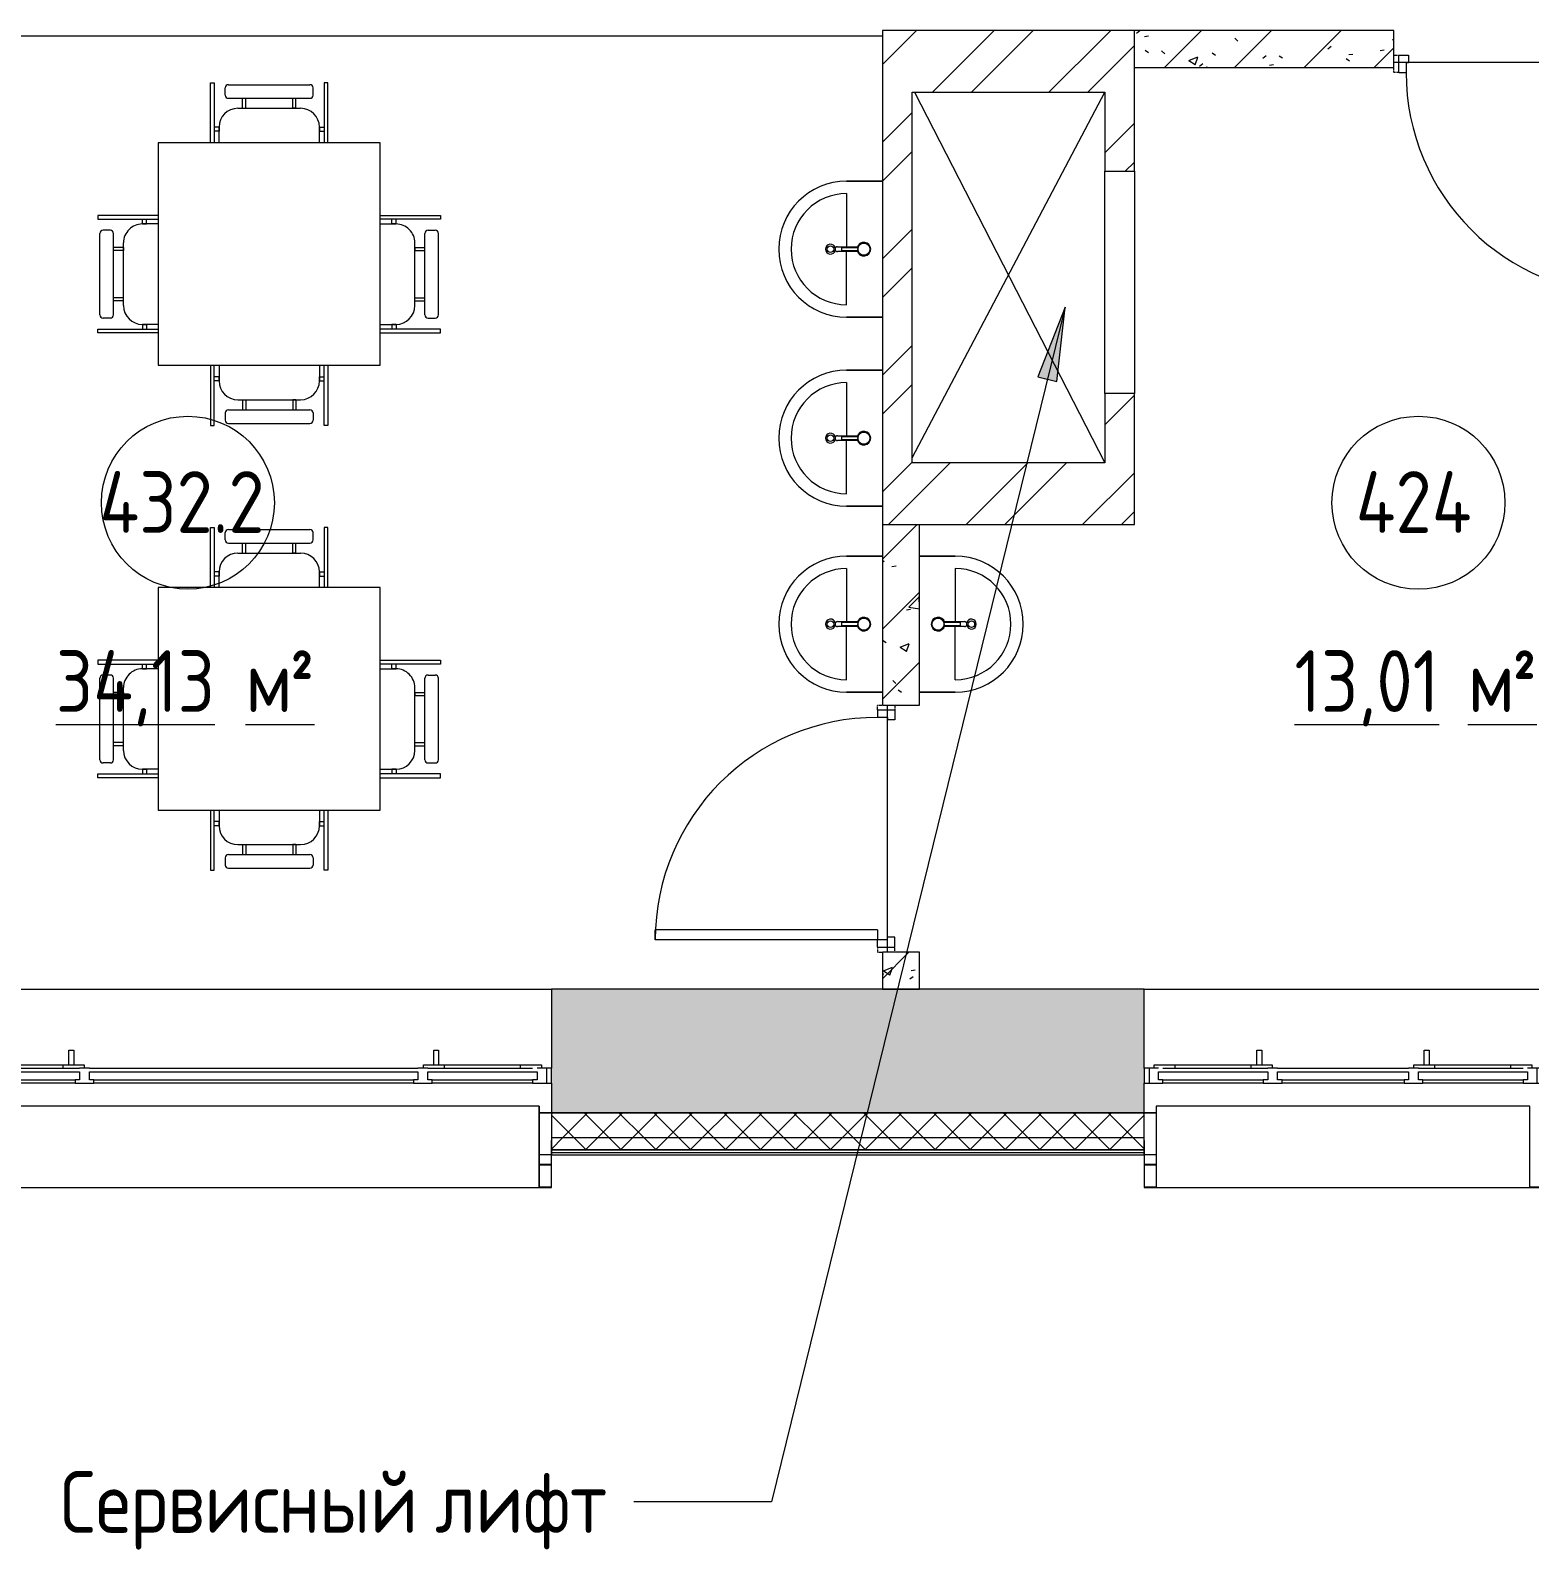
# Model space of a CAD drawing. Header units: millimetres. Extents: x -515342 to 330399, y -224905 to 507333.
# Drawn here: x -296547 to -290477, y 376542 to 382689 of the extents above; entities that cross this region are included whole.
import ezdxf

# ---------------------------------------------------------------- set-up
doc = ezdxf.new("R2010")
doc.units = ezdxf.units.MM
doc.linetypes.add('ASVP_Невидимые', pattern=[5, 3, -2])
doc.linetypes.add('ASVP_Штриховая_ш3 п1_5', pattern=[4.5, 3, -1.5])
doc.layers.get('0').update_dxf_attribs({"lineweight": 0})
for name, color, linetype, lineweight in [('_ Окна', 7, 'Continuous', 0), ('Аннотация', 7, 'Continuous', 0), ('Витраж', 7, 'Continuous', 0), ('Двери', 7, 'Continuous', 0), ('Линии', 7, 'Continuous', 0), ('Линии разделители', 7, 'ASVP_Штриховая_ш3 п1_5', 0), ('Марки помещений', 7, 'Continuous', 0), ('Мебель', 7, 'Continuous', 0), ('Окна', 7, 'Continuous', 0), ('Перекрытие', 7, 'Continuous', 0), ('Сантехника', 7, 'Continuous', 0), ('Стены внутренние', 7, 'Continuous', 0), ('Стены наружные', 7, 'Continuous', 0), ('Стены несущие', 7, 'Continuous', 0), ('Стены отделка', 7, 'Continuous', 0), ('Стены перегородки', 7, 'Continuous', 0), ('Стены штриховка', 7, 'Continuous', 0)]:
    doc.layers.add(name, color=color, linetype=linetype, lineweight=lineweight)
doc.styles.add('GOST Common_1', font='', dxfattribs={"width": 0.9, "height": 250})
doc.styles.add('GOST Common_2', font='', dxfattribs={"width": 0.9, "height": 250})
doc.styles.get('GOST Common_1').set_extended_font_data('GOST Common')
doc.styles.get('GOST Common_2').set_extended_font_data('GOST Common')
pattern_1 = [(45, (0, 0), (-70.71068, 70.71068), []), (135, (0, 0), (-70.71068, -70.71068), [])]
pattern_2 = [(45, (-374461.89, 375834.49), (-141.42136, 141.42136), [])]
pattern_3 = [(50, (-374461.9, 375834.5), (364.3679, -31.8783), [38.1, -419.1]), (355, (-374461.9, 375834.5), (-70.4859, 382.1133), [30.48, -335.28]), (100.451, (-374431.53, 375831.83), (293.885, 350.2334), [32.38, -356.18]), (46.184, (-374461.9, 375936.1), (542.1585, -84.0858), [57.15, -628.65]), (96.636, (-374416.7, 375929.1), (474.805, 494.8554), [48.57, -534.27]), (351.184, (-374461.9, 375936.1), (474.8102, 494.85), [45.72, -502.92]), (21, (-374411.1, 375910.7), (303.2285, -204.5305), [38.1, -419.1]), (326, (-374411.1, 375910.7), (123.6039, 368.376), [30.48, -335.28]), (71.451, (-374385.82, 375893.64), (426.8341, 163.8427), [32.38, -356.18]), (37.5, (-374461.89, 375834.49), (6.17665, 169.11015), [16.764, -314.452, 16.764, -323.596, -336.55]), (37.5, (-374461.89, 375834.49), (6.17665, 169.11015), [-671.576, 16.764, -319.786]), (7.5, (-374461.89, 375834.49), (133.63888, 200.3615), [16.764, -177.292, 16.764, -306.832, -128.27]), (7.5, (-374461.89, 375834.49), (133.63888, 200.3615), [-517.652, 16.764, -111.506]), (327.5, (-374575.17, 375834.49), (271.18182, -11.45836), [16.764, -110.236, 16.764, -379.476, -525.78]), (327.5, (-374575.17, 375834.49), (271.18182, -11.45836), [-523.24, 16.764, -509.016]), (317.5, (-374625.97, 375834.5), (296.2585, 50.85285), [16.764, -148.336, 16.764, -246.38, -373.38]), (317.5, (-374625.97, 375834.5), (296.2585, 50.85285), [-428.244, 16.764, -356.616])]
pattern_4 = [(45, (-374461.9, 375834.5), (-235.7317, 235.7317), []), (45, (-374304.74, 375834.5), (-235.7317, 235.7317), [])]

# ---------------------------------------------------------------- blocks, each defined once
blk = doc.blocks.new('Окно_ПВХ_3Створки_1Фрамуга-верх - АР_Окно_ОП_1820_h_х1570_3ст2фр-в-9695280-О_АР_П_4__10_050_План 4 этажа')
at = {"layer": '_ Окна'}
for p, q in [((-729, 130), (-805, 130)), ((-805, 130), (-805, 70)), ((-785, 70), (-785, 130)), ((-729, 116), (-729, 130)), ((-247, 130), (-323, 130)), ((-323, 130), (-323, 116)), ((-247, 116), (-247, 130)), ((323, 130), (247, 130)), ((247, 130), (247, 116)), ((323, 116), (323, 130)), ((729, 130), (729, 116)), ((805, 130), (729, 130)), ((785, 70), (785, 130)), ((805, 70), (805, 130)), ((-805, 70), (-747, 70)), ((-765, 56), (-765, 70)), ((-747, 84), (-747, 116)), ((-747, 116), (-729, 116)), ((-305, 84), (-747, 84)), ((-323, 116), (-729, 116)), ((-680, 70), (-680, 56)), ((-372, 70), (-372, 56)), ((-323, 116), (-305, 116)), ((-305, 116), (-305, 84)), ((-305, 70), (-265, 70)), ((-287, 70), (-287, 56)), ((-265, 84), (-265, 116)), ((-265, 116), (-247, 116)), ((265, 84), (-265, 84)), ((247, 116), (-247, 116)), ((247, 116), (265, 116)), ((265, 116), (265, 84)), ((265, 70), (305, 70)), ((287, 56), (287, 70)), ((305, 84), (305, 116)), ((305, 116), (323, 116)), ((747, 84), (305, 84)), ((729, 116), (323, 116)), ((372, 70), (372, 56)), ((680, 70), (680, 56)), ((729, 116), (747, 116)), ((747, 116), (747, 84)), ((747, 70), (805, 70)), ((765, 70), (765, 56)), ((-680, 56), (-765, 56)), ((-287, 56), (-372, 56)), ((372, 56), (287, 56)), ((765, 56), (680, 56))]:
    blk.add_line(p, q, dxfattribs=at)
at = {"layer": 'Окна'}
for p, q in [((-729, 130), (-323, 130)), ((-247, 130), (247, 130)), ((323, 130), (729, 130)), ((-305, 70), (-729, 70)), ((265, 70), (-265, 70)), ((729, 70), (305, 70)), ((-372, 56), (-680, 56)), ((-348.5, -4), (-348.5, 56)), ((-328.5, 56), (-328.5, -4)), ((328.5, -4), (328.5, 56)), ((348.5, 56), (348.5, -4)), ((680, 56), (372, 56)), ((-328.5, -4), (-348.5, -4)), ((348.5, -4), (328.5, -4))]:
    blk.add_line(p, q, dxfattribs=at)
blk = doc.blocks.new('Окно_ПВХ_3Створки_1Фрамуга-верх - АР_Окно_ОП_1820_h_х2370_3ст2фр-в-9801112-О_АР_П_4__10_050_План 4 этажа')
at = {"layer": '_ Окна'}
for p, q in [((-1129, 130), (-1205, 130)), ((-1205, 130), (-1205, 70)), ((-1185, 70), (-1185, 130)), ((-1129, 116), (-1129, 130)), ((-647, 130), (-723, 130)), ((-723, 130), (-723, 116)), ((-647, 116), (-647, 130)), ((723, 130), (647, 130)), ((647, 130), (647, 116)), ((723, 116), (723, 130)), ((1129, 130), (1129, 116)), ((1205, 130), (1129, 130)), ((1185, 70), (1185, 130)), ((1205, 70), (1205, 130)), ((-1205, 70), (-1147, 70)), ((-1165, 56), (-1165, 70)), ((-1147, 84), (-1147, 116)), ((-1147, 116), (-1129, 116)), ((-705, 84), (-1147, 84)), ((-723, 116), (-1129, 116)), ((-1080, 70), (-1080, 56)), ((-772, 70), (-772, 56)), ((-723, 116), (-705, 116)), ((-705, 116), (-705, 84)), ((-705, 70), (-665, 70)), ((-687, 70), (-687, 56)), ((-665, 84), (-665, 116)), ((-665, 116), (-647, 116)), ((665, 84), (-665, 84)), ((647, 116), (-647, 116)), ((647, 116), (665, 116)), ((665, 116), (665, 84)), ((665, 70), (705, 70)), ((687, 56), (687, 70)), ((705, 84), (705, 116)), ((705, 116), (723, 116)), ((1147, 84), (705, 84)), ((1129, 116), (723, 116)), ((772, 70), (772, 56)), ((1080, 70), (1080, 56)), ((1129, 116), (1147, 116)), ((1147, 116), (1147, 84)), ((1147, 70), (1205, 70)), ((1165, 70), (1165, 56)), ((-1080, 56), (-1165, 56)), ((-687, 56), (-772, 56)), ((772, 56), (687, 56)), ((1165, 56), (1080, 56))]:
    blk.add_line(p, q, dxfattribs=at)
at = {"layer": 'Окна'}
for p, q in [((-1129, 130), (-723, 130)), ((-647, 130), (647, 130)), ((723, 130), (1129, 130)), ((-705, 70), (-1129, 70)), ((665, 70), (-665, 70)), ((1129, 70), (705, 70)), ((-772, 56), (-1080, 56)), ((-748.5, -4), (-748.5, 56)), ((-728.5, 56), (-728.5, -4)), ((728.5, -4), (728.5, 56)), ((748.5, 56), (748.5, -4)), ((1080, 56), (772, 56)), ((-728.5, -4), (-748.5, -4)), ((748.5, -4), (728.5, -4))]:
    blk.add_line(p, q, dxfattribs=at)
blk = doc.blocks.new('Прямоугольный импост - АР_Откос_Металлический_50х330 Белый Правый-9899489-О_АР_П_4__10_050_План 4 этажа')
at = {"layer": 'Витраж'}
for p, q in [((-49, -39), (-1, -39)), ((-1, -40), (-49, -40))]:
    blk.add_line(p, q, dxfattribs=at)
blk = doc.blocks.new('Прямоугольный импост - АР_Откос_Металлический_50х330 Белый Левый-9898757-О_АР_П_4__10_050_План 4 этажа')
at = {"layer": 'Витраж'}
for p, q in [((-1, -39), (-49, -39)), ((-49, -40), (-1, -40))]:
    blk.add_line(p, q, dxfattribs=at)
blk = doc.blocks.new('Прямоугольный импост - АР_Откос_Металлический_50х330 Белый Левый-9898756-О_АР_П_4__10_050_План 4 этажа')
at = {"layer": 'Витраж'}
for p, q in [((34436.9, 2502.5), (32926.9, 2502.5)), ((32926.9, 2172.5), (34436.9, 2172.5))]:
    blk.add_line(p, q, dxfattribs=at)
blk = doc.blocks.new('Прямоугольный импост - АР_Откос_Металлический_50х330 Белый Правый-V9-О_АР_П_4__10_050_План 4 этажа')
at = {"layer": 'Витраж', "lineweight": 18}
for p, q in [((-50, -40), (-50, 290)), ((-50, 290), (-49, 290)), ((-49, 290), (-49, -39)), ((-1, -39), (-1, 150)), ((-1, 150), (0, 150)), ((0, 150), (0, -40)), ((0, -40), (-50, -40)), ((-49, -39), (-1, -39))]:
    blk.add_line(p, q, dxfattribs=at)
blk = doc.blocks.new('Прямоугольный импост - АР_Откос_Металлический_50х330 Белый Левый-V10-О_АР_П_4__10_050_План 4 этажа')
at = {"layer": 'Витраж', "lineweight": 18}
for p, q in [((-50, 290), (-50, -40)), ((-49, 290), (-50, 290)), ((-49, -39), (-49, 290)), ((0, 150), (-1, 150)), ((-1, 150), (-1, -39)), ((0, -40), (0, 150)), ((-50, -40), (0, -40)), ((-1, -39), (-49, -39))]:
    blk.add_line(p, q, dxfattribs=at)
blk = doc.blocks.new('Прямоугольный импост - АР_Откос_Металлический_50х330 Коричневый Левый-9899771-О_АР_П_4__10_050_План 4 этажа')
at = {"layer": 'Витраж'}
for p, q in [((79974.6, 2502.4), (77664.6, 2502.4)), ((77664.6, 2172.4), (79974.6, 2172.4))]:
    blk.add_line(p, q, dxfattribs=at)
blk = doc.blocks.new('Прямоугольный импост - АР_Откос_Металлический_50х330 Коричневый Левый-V8-О_АР_П_4__10_050_План 4 этажа')
at = {"layer": 'Витраж', "lineweight": 18}
for p, q in [((-50, 290), (-50, -40)), ((-49, 290), (-50, 290)), ((-49, -39), (-49, 290)), ((0, 150), (-1, 150)), ((-1, 150), (-1, -39)), ((0, -40), (0, 150)), ((-50, -40), (0, -40)), ((-1, -39), (-49, -39))]:
    blk.add_line(p, q, dxfattribs=at)
blk = doc.blocks.new('СД_Люблино_Фасады_rvt-1-О_АР_П_4__10_050_План 4 этажа')
at = {"layer": 'Стены внутренние'}
h = blk.add_hatch(dxfattribs=at)
h.set_pattern_fill('FP_1', color=256, style=0, pattern_type=2)
h.set_pattern_definition([(45, (0, 0), (-224.5064, 224.5064), []), (45, (224.5, 0), (-224.5064, 224.5064), [396.875, -79.375, 3.353, -76.022])])
h.paths.add_polyline_path([(85325, 2475), (85325, 2975), (84034.6, 2975), (84034.6, 2475), (84733.5, 2475)])
h.paths.add_polyline_path([(82424.6, 2475), (82424.6, 2975), (80024.6, 2975), (80024.6, 2475), (82179, 2475)])
h.paths.add_polyline_path([(77581, 2475), (77614.6, 2475), (77614.6, 2975), (76428.8, 2975), (76428.8, 2475), (76559.2, 2475)])
h.paths.add_polyline_path([(74004.7, 2475), (74018.8, 2475), (74018.8, 2975), (71654.3, 2975), (71654.3, 2475), (73493.8, 2475)])
h.paths.add_polyline_path([(69917.5, 2475), (70044.3, 2475), (70044.3, 2975), (68833.2, 2975), (68833.2, 2475), (69406.6, 2475)])
h.paths.add_polyline_path([(67223.2, 2475), (67223.2, 2975), (66055, 2975), (66055, 2475), (66852.1, 2475)])
h.paths.add_polyline_path([(64445, 2475), (64445, 2975), (63279.5, 2975), (63279.5, 2475), (64297.6, 2475)])
h.paths.add_polyline_path([(61669.5, 2475), (61669.5, 2975), (59270, 2975), (59270, 2475), (61232.2, 2475)])
h.paths.add_polyline_path([(56860, 2475), (56860, 2975), (55705, 2975), (55705, 2475), (56634.1, 2475)])
h.paths.add_polyline_path([(53295, 2475), (53295, 2975), (52107.5, 2975), (52107.5, 2475), (53057.8, 2475)])
h.paths.add_polyline_path([(49481.5, 2475), (49697.5, 2475), (49697.5, 2975), (48505, 2975), (48505, 2475), (48970.6, 2475)])
h.paths.add_polyline_path([(46095, 2475), (46095, 2975), (44880, 2975), (44880, 2475), (45905.2, 2475)])
h.paths.add_polyline_path([(42329, 2475), (42470, 2475), (42470, 2975), (40100.1, 2975), (40100.1, 2475), (41818.1, 2475)])
h.paths.add_polyline_path([(38241.8, 2475), (38490.1, 2475), (38490.1, 2975), (37284.2, 2975), (37284.2, 2475), (37730.9, 2475)])
h.paths.add_polyline_path([(35674.2, 2475), (35674.2, 2975), (34486.9, 2975), (34486.9, 2475), (35177, 2475)])
h.paths.add_polyline_path([(32876.9, 2475), (32876.9, 2975), (31722.6, 2975), (31722.6, 2475), (32621.9, 2475)])
h.paths.add_polyline_path([(30067.4, 2475), (30112.6, 2475), (30112.6, 2975), (27685.9, 2975), (27685.9, 2475), (29556.5, 2475)])
h.paths.add_polyline_path([(25275.9, 2475), (25275.9, 2975), (24073.4, 2975), (24073.4, 2475), (24958.4, 2475)])
h.paths.add_polyline_path([(21382.1, 2475), (21663.4, 2475), (21663.4, 2975), (19290.9, 2975), (19290.9, 2475), (19338.5, 2475)])
h.paths.add_polyline_path([(17680.9, 2475), (17680.9, 2975), (16335, 2975), (16335, 2475), (17294.9, 2475)])
at = {"layer": 'Стены наружные'}
h = blk.add_hatch(dxfattribs=at)
h.set_pattern_fill('FP_2', color=256, style=0, pattern_type=2)
h.set_pattern_definition(pattern_1)
h.paths.add_polyline_path([(85225, 2374.9), (85225, 2474.9), (84034.6, 2474.9), (84034.6, 2374.9), (85175, 2374.9)])
h.paths.add_polyline_path([(82179, 2374.9), (82424.6, 2374.9), (82424.6, 2474.9), (80024.6, 2474.9), (80024.6, 2374.9), (81668.1, 2374.9)])
h = blk.add_hatch(dxfattribs=at)
h.set_pattern_fill('FP_2', color=256, style=0, pattern_type=2)
h.set_pattern_definition(pattern_1)
h.paths.add_polyline_path([(85165, 2324.9), (85175, 2324.9), (85175, 2374.9), (84034.6, 2374.9), (84034.6, 2324.9), (85155, 2324.9)])
h.paths.add_polyline_path([(81668.1, 2324.9), (82424.6, 2324.9), (82424.6, 2374.9), (80024.6, 2374.9), (80024.6, 2324.9), (80646.3, 2324.9)])
at = {"layer": 'Стены внутренние'}
for p, q in [((77614.6, 2975), (80024.6, 2975)), ((82424.6, 2975), (84034.6, 2975)), ((80024.6, 2475), (79975.6, 2475)), ((82473.6, 2475), (82424.6, 2475)), ((80023.6, 2304.9), (79975.6, 2304.9)), ((82473.6, 2304.9), (82425.6, 2304.9))]:
    blk.add_line(p, q, dxfattribs=at)
at = {"layer": 'Стены наружные'}
for p, q in [((79975.6, 2474.9), (80024.6, 2474.9)), ((82424.6, 2474.9), (82473.6, 2474.9))]:
    blk.add_line(p, q, dxfattribs=at)
at = {"layer": 'Стены несущие'}
for p, q in [((82424.6, 2975), (80024.6, 2975)), ((80024.6, 2975), (80024.6, 2655)), ((82424.6, 2655), (82424.6, 2975)), ((80024.6, 2595), (80024.6, 2475)), ((82424.6, 2475), (82424.6, 2595)), ((80024.6, 2475), (82424.6, 2475))]:
    blk.add_line(p, q, dxfattribs=at)
at = {"layer": 'Стены отделка', "lineweight": 9}
for p, q in [((82424.6, 2474.9), (80024.6, 2474.9)), ((80024.6, 2474.9), (80024.6, 2374.9)), ((82424.6, 2374.9), (82424.6, 2474.9)), ((80024.6, 2374.9), (80024.6, 2324.9)), ((82424.6, 2324.9), (82424.6, 2374.9)), ((80024.6, 2324.9), (80024.6, 2314.9)), ((80024.6, 2314.9), (80024.6, 2304.9)), ((80024.6, 2304.9), (82424.6, 2304.9)), ((82424.6, 2314.9), (82424.6, 2324.9)), ((82424.6, 2304.9), (82424.6, 2314.9))]:
    blk.add_line(p, q, dxfattribs=at)
at = {"layer": 'Стены штриховка'}
for p, q in [((80024.6, 2374.9), (82424.6, 2374.9)), ((80024.6, 2324.9), (82424.6, 2324.9)), ((82424.6, 2324.9), (80024.6, 2324.9)), ((80024.6, 2314.9), (82424.6, 2314.9))]:
    blk.add_line(p, q, dxfattribs=at)
at = {"layer": 'Витраж', "lineweight": 9}
for name, p in [('Прямоугольный импост - АР_Откос_Металлический_50х330 Коричневый Левый-9899771-О_АР_П_4__10_050_План 4 этажа', (0, 0)), ('Прямоугольный импост - АР_Откос_Металлический_50х330 Коричневый Левый-V8-О_АР_П_4__10_050_План 4 этажа', (80024.6, 2212.4)), ('Прямоугольный импост - АР_Откос_Металлический_50х330 Белый Левый-9898756-О_АР_П_4__10_050_План 4 этажа', (49547.7, -0.1)), ('Прямоугольный импост - АР_Откос_Металлический_50х330 Белый Левый-V10-О_АР_П_4__10_050_План 4 этажа', (84034.6, 2212.4)), ('Прямоугольный импост - АР_Откос_Металлический_50х330 Белый Левый-9898757-О_АР_П_4__10_050_План 4 этажа', (80024.6, 2304.9))]:
    blk.add_blockref(name, p, dxfattribs=at)
at = {"layer": 'Витраж', "lineweight": 9, "extrusion": (0, 0, -1)}
for name, p in [('Прямоугольный импост - АР_Откос_Металлический_50х330 Белый Правый-V9-О_АР_П_4__10_050_План 4 этажа', (-82424.6, 2212.4)), ('Прямоугольный импост - АР_Откос_Металлический_50х330 Белый Правый-9899489-О_АР_П_4__10_050_План 4 этажа', (-82424.6, 2304.9))]:
    blk.add_blockref(name, p, dxfattribs=at)
at = {"layer": 'Окна', "lineweight": 9, "rotation": 180}
for name, p in [('Окно_ПВХ_3Створки_1Фрамуга-верх - АР_Окно_ОП_1820_h_х2370_3ст2фр-в-9801112-О_АР_П_4__10_050_План 4 этажа', (78819.6, 2725)), ('Окно_ПВХ_3Створки_1Фрамуга-верх - АР_Окно_ОП_1820_h_х1570_3ст2фр-в-9695280-О_АР_П_4__10_050_План 4 этажа', (83229.6, 2725))]:
    blk.add_blockref(name, p, dxfattribs=at)
blk = doc.blocks.new('Дверь_Деревянная_1 полотно - АР_Дверь_Межкомнатная_900х2000h_полотно__Г_Пр-9141869-О_АР_П_4__10_050_План 4 этажа')
at = {"layer": 'Двери', "lineweight": 18}
for p, q in [((-450, 95), (-450, 995)), ((-450, 995), (-410, 995)), ((-410, 95), (-410, 995)), ((-480, 95), (-450, 95)), ((-480, 95), (-480, 25)), ((-450, 55), (-450, 95)), ((-410, 95), (-450, 95)), ((480, 95), (450, 95)), ((450, 55), (450, 95)), ((480, 95), (480, 25)), ((-480, 25), (-440, 25)), ((-450, 55), (-440, 55)), ((-440, 25), (-440, 55)), ((450, 55), (440, 55)), ((440, 25), (440, 55)), ((480, 25), (440, 25))]:
    blk.add_line(p, q, dxfattribs=at)
at = {"layer": 'Двери', "linetype": 'ASVP_Невидимые', "lineweight": 18}
for p, q in [((-500, 95), (-500, 75)), ((-480, 95), (-500, 95)), ((480, 95), (500, 95)), ((500, 95), (500, 75)), ((-500, 25), (-480, 25)), ((500, 25), (480, 25))]:
    blk.add_line(p, q, dxfattribs=at)
at = {"layer": 'Двери', "lineweight": 18}
blk.add_arc((-450, 95), 900, 0, 90, dxfattribs=at)
blk = doc.blocks.new('Стол-Прямоугольный - 900х900 мм-8748101-О_АР_П_4__10_050_План 4 этажа')
at = {"layer": 'Мебель'}
for p, q in [((450, 450), (-450, 450)), ((-450, 450), (-450, -450)), ((450, -450), (450, 450)), ((-450, -450), (450, -450))]:
    blk.add_line(p, q, dxfattribs=at)
blk = doc.blocks.new('Стул-Штабель - Стул-Штабель-8766705-О_АР_П_4__10_050_План 4 этажа')
at = {"layer": 'Мебель'}
for p, q in [((-416.6, 108.9), (-416.6, -134.5)), ((-401.3, -134.5), (-401.3, 108.9)), ((-401.3, 45.4), (-401.3, 62.4)), ((-382.2, 62.4), (-401.3, 62.4)), ((-382.2, 108.9), (-382.2, 45.4)), ((-382.2, 45.4), (-382.2, 62.4)), ((24.2, 108.9), (24.2, 45.4)), ((24.2, 62.4), (43.2, 62.4)), ((24.2, 45.4), (24.2, 62.4)), ((43.2, -134.5), (43.2, 108.9)), ((43.2, 45.4), (43.2, 62.4)), ((58.6, 108.9), (58.6, -134.5)), ((-382.2, 45.4), (-401.3, 45.4)), ((24.2, 45.4), (43.2, 45.4)), ((-306, -30.8), (-52, -30.8)), ((-286.9, -30.8), (-286.9, -71.4)), ((-286.9, -30.8), (-274.2, -30.8)), ((-274.2, -30.8), (-274.2, -71.4)), ((-83.8, -30.8), (-83.8, -71.4)), ((-71.1, -30.8), (-83.8, -30.8)), ((-71.1, -30.8), (-71.1, -71.4)), ((-356.8, -84.1), (-356.8, -113.6)), ((-344.1, -71.4), (-13.9, -71.4)), ((-1.2, -84.1), (-1.2, -113.6)), ((-416.6, -134.5), (-401.3, -134.5)), ((-344.1, -126.3), (-13.9, -126.3)), ((58.6, -134.5), (43.2, -134.5))]:
    blk.add_line(p, q, dxfattribs=at)
for centre, radius, start, end in [((-306, 45.4), 76.2, 180, 270), ((-52, 45.4), 76.2, 270, 0), ((-344.1, -84.1), 12.7, 90, 180), ((-344.1, -113.6), 12.7, 180, 270), ((-13.9, -84.1), 12.7, 360, 90), ((-13.9, -113.6), 12.7, 270, 0)]:
    blk.add_arc(centre, radius, start, end, dxfattribs=at)
blk = doc.blocks.new('Стул-Штабель - Стул-Штабель-8767036-О_АР_П_4__10_050_План 4 этажа')
at = {"layer": 'Мебель'}
for p, q in [((-416.6, -108.9), (-416.6, 134.5)), ((-416.6, 134.5), (-401.3, 134.5)), ((-401.3, 134.5), (-401.3, -108.9)), ((-344.1, 126.3), (-13.9, 126.3)), ((43.2, 134.5), (43.2, -108.9)), ((58.6, 134.5), (43.2, 134.5)), ((58.6, -108.9), (58.6, 134.5)), ((-356.8, 84.1), (-356.8, 113.6)), ((-344.1, 71.4), (-13.9, 71.4)), ((-286.9, 30.8), (-286.9, 71.4)), ((-274.2, 30.8), (-274.2, 71.4)), ((-83.8, 30.8), (-83.8, 71.4)), ((-71.1, 30.8), (-71.1, 71.4)), ((-1.2, 84.1), (-1.2, 113.6)), ((-306, 30.8), (-52, 30.8)), ((-286.9, 30.8), (-274.2, 30.8)), ((-71.1, 30.8), (-83.8, 30.8)), ((-401.3, -45.4), (-401.3, -62.4)), ((-382.2, -45.4), (-401.3, -45.4)), ((-382.2, -45.4), (-382.2, -62.4)), ((-382.2, -108.9), (-382.2, -45.4)), ((24.2, -45.4), (24.2, -62.4)), ((24.2, -45.4), (43.2, -45.4)), ((24.2, -108.9), (24.2, -45.4)), ((43.2, -45.4), (43.2, -62.4)), ((-382.2, -62.4), (-401.3, -62.4)), ((24.2, -62.4), (43.2, -62.4))]:
    blk.add_line(p, q, dxfattribs=at)
for centre, radius, start, end in [((-344.1, 113.6), 12.7, 90, 180), ((-13.9, 113.6), 12.7, 360, 90), ((-344.1, 84.1), 12.7, 180, 270), ((-13.9, 84.1), 12.7, 270, 0), ((-306, -45.4), 76.2, 90, 180), ((-52, -45.4), 76.2, 360, 90)]:
    blk.add_arc(centre, radius, start, end, dxfattribs=at)
blk = doc.blocks.new('Стул-Штабель - Стул-Штабель-V26-О_АР_П_4__10_050_План 4 этажа')
at = {"layer": 'Мебель'}
for p, q in [((-416.6, 108.9), (-416.6, -134.5)), ((-401.3, -134.5), (-401.3, 108.9)), ((-401.3, 45.4), (-401.3, 62.4)), ((-382.2, 62.4), (-401.3, 62.4)), ((-382.2, 108.9), (-382.2, 45.4)), ((-382.2, 45.4), (-382.2, 62.4)), ((24.2, 108.9), (24.2, 45.4)), ((24.2, 62.4), (43.2, 62.4)), ((24.2, 45.4), (24.2, 62.4)), ((43.2, -134.5), (43.2, 108.9)), ((43.2, 45.4), (43.2, 62.4)), ((58.6, 108.9), (58.6, -134.5)), ((-382.2, 45.4), (-401.3, 45.4)), ((24.2, 45.4), (43.2, 45.4)), ((-306, -30.8), (-52, -30.8)), ((-286.9, -30.8), (-286.9, -71.4)), ((-286.9, -30.8), (-274.2, -30.8)), ((-274.2, -30.8), (-274.2, -71.4)), ((-83.8, -30.8), (-83.8, -71.4)), ((-71.1, -30.8), (-83.8, -30.8)), ((-71.1, -30.8), (-71.1, -71.4)), ((-356.8, -84.1), (-356.8, -113.6)), ((-344.1, -71.4), (-13.9, -71.4)), ((-1.2, -84.1), (-1.2, -113.6)), ((-416.6, -134.5), (-401.3, -134.5)), ((-344.1, -126.3), (-13.9, -126.3)), ((58.6, -134.5), (43.2, -134.5))]:
    blk.add_line(p, q, dxfattribs=at)
for centre, radius, start, end in [((-306, 45.4), 76.2, 180, 270), ((-52, 45.4), 76.2, 270, 0), ((-344.1, -84.1), 12.7, 90, 180), ((-344.1, -113.6), 12.7, 180, 270), ((-13.9, -84.1), 12.7, 360, 90), ((-13.9, -113.6), 12.7, 270, 0)]:
    blk.add_arc(centre, radius, start, end, dxfattribs=at)
blk = doc.blocks.new('Стул-Штабель - Стул-Штабель-V27-О_АР_П_4__10_050_План 4 этажа')
at = {"layer": 'Мебель'}
for p, q in [((-416.6, -108.9), (-416.6, 134.5)), ((-416.6, 134.5), (-401.3, 134.5)), ((-401.3, 134.5), (-401.3, -108.9)), ((-344.1, 126.3), (-13.9, 126.3)), ((43.2, 134.5), (43.2, -108.9)), ((58.6, 134.5), (43.2, 134.5)), ((58.6, -108.9), (58.6, 134.5)), ((-356.8, 84.1), (-356.8, 113.6)), ((-344.1, 71.4), (-13.9, 71.4)), ((-286.9, 30.8), (-286.9, 71.4)), ((-274.2, 30.8), (-274.2, 71.4)), ((-83.8, 30.8), (-83.8, 71.4)), ((-71.1, 30.8), (-71.1, 71.4)), ((-1.2, 84.1), (-1.2, 113.6)), ((-306, 30.8), (-52, 30.8)), ((-286.9, 30.8), (-274.2, 30.8)), ((-71.1, 30.8), (-83.8, 30.8)), ((-401.3, -45.4), (-401.3, -62.4)), ((-382.2, -45.4), (-401.3, -45.4)), ((-382.2, -45.4), (-382.2, -62.4)), ((-382.2, -108.9), (-382.2, -45.4)), ((24.2, -45.4), (24.2, -62.4)), ((24.2, -45.4), (43.2, -45.4)), ((24.2, -108.9), (24.2, -45.4)), ((43.2, -45.4), (43.2, -62.4)), ((-382.2, -62.4), (-401.3, -62.4)), ((24.2, -62.4), (43.2, -62.4))]:
    blk.add_line(p, q, dxfattribs=at)
for centre, radius, start, end in [((-344.1, 113.6), 12.7, 90, 180), ((-13.9, 113.6), 12.7, 360, 90), ((-344.1, 84.1), 12.7, 180, 270), ((-13.9, 84.1), 12.7, 270, 0), ((-306, -45.4), 76.2, 90, 180), ((-52, -45.4), 76.2, 360, 90)]:
    blk.add_arc(centre, radius, start, end, dxfattribs=at)
blk = doc.blocks.new('2D_Раковина - АР_Сантехнические приборы_Раковина 550х420-8920611-О_АР_П_4__10_050_План 4 этажа')
at = {"layer": 'Сантехника'}
for p, q in [((-119.1, 175.6), (-119.1, 256.9)), ((-99.1, 256.9), (-99.1, 175.6)), ((-384.1, 220), (-384.1, 75)), ((-384.1, 75), (-384.1, 220)), ((-334.1, 220), (-119.1, 220)), ((-115.1, 241), (-115.1, 174.6)), ((-103.1, 241), (-115.1, 241)), ((-103.1, 174.6), (-103.1, 241)), ((115.9, 220), (-99.1, 220)), ((165.9, 75), (165.9, 220)), ((165.9, 220), (165.9, 75))]:
    blk.add_line(p, q, dxfattribs=at)
for centre, radius in [((-109.1, 285), 13.3), ((-109.1, 150), 24.5)]:
    blk.add_circle(centre, radius, dxfattribs=at)
for centre, radius, start, end in [((-109.1, 220), 275, 360, 180), ((-109.1, 220), 275, 360, 180), ((-109.1, 220), 225, 0, 180), ((-109.1, 285), 20, 284.14377, 255.85623), ((-109.1, 256.9), 10, 0, 180), ((-109.1, 150), 27.5, 102.60426, 77.39774), ((-109.1, 150), 25.3, 76.29328, 103.7089)]:
    blk.add_arc(centre, radius, start, end, dxfattribs=at)
blk = doc.blocks.new('2D_Раковина - АР_Сантехнические приборы_Раковина 550х420-9098613-О_АР_П_4__10_050_План 4 этажа')
at = {"layer": 'Сантехника'}
for p, q in [((-384.1, 205), (-384.1, 60)), ((-384.1, 60), (-384.1, 205)), ((-334.1, 205), (-119.1, 205)), ((-119.1, 160.6), (-119.1, 241.9)), ((-115.1, 226), (-115.1, 159.6)), ((-103.1, 226), (-115.1, 226)), ((-103.1, 159.6), (-103.1, 226)), ((-99.1, 241.9), (-99.1, 160.6)), ((115.9, 205), (-99.1, 205)), ((165.9, 60), (165.9, 205)), ((165.9, 205), (165.9, 60))]:
    blk.add_line(p, q, dxfattribs=at)
for centre, radius in [((-109.1, 270), 13.3), ((-109.1, 135), 24.5)]:
    blk.add_circle(centre, radius, dxfattribs=at)
for centre, radius, start, end in [((-109.1, 205), 275, 360, 180), ((-109.1, 205), 275, 360, 180), ((-109.1, 205), 225, 0, 180), ((-109.1, 270), 20, 284.14377, 255.85623), ((-109.1, 241.9), 10, 0, 180), ((-109.1, 135), 27.5, 102.60426, 77.39774), ((-109.1, 135), 25.3, 76.29328, 103.7089)]:
    blk.add_arc(centre, radius, start, end, dxfattribs=at)
blk = doc.blocks.new('ASVP_Марка_Помещение_ДваЗначения - Номер Площадь-685795-О_АР_П_4__10_050_План 4 этажа')
at = {"layer": 'Марки помещений'}
blk.add_circle((0, 0), 3.5, dxfattribs=at)

msp = doc.modelspace()

# ---------------------------------------------------------------- hatches: boundary and pattern name
at = {"layer": 'Аннотация'}
msp.add_hatch(color=256, dxfattribs=at).paths.add_polyline_path([(-292357.5432, 381569.8965), (-292467.5427, 381288.0099), (-292390.837, 381269.145)])
at = {"layer": 'Стены внутренние'}
h = msp.add_hatch(dxfattribs=at)
h.set_pattern_fill('FP_5', color=256, style=0, pattern_type=2)
h.set_pattern_definition(pattern_4)
h.paths.add_polyline_path([(-292976.8897, 380939.4886), (-292976.8897, 382689.4886), (-293096.8897, 382689.4886), (-293096.8897, 380939.4886)])
h = msp.add_hatch(dxfattribs=at)
h.set_pattern_fill('FP_5', color=256, style=0, pattern_type=2)
h.set_pattern_definition(pattern_4)
h.paths.add_polyline_path([(-292196.8897, 382439.4886), (-292196.8897, 382689.4886), (-292976.8897, 382689.4886), (-292976.8897, 382439.4886)])
h = msp.add_hatch(dxfattribs=at)
h.set_pattern_fill('FP_5', color=256, style=0, pattern_type=2)
h.set_pattern_definition(pattern_4)
h.paths.add_polyline_path([(-292076.8897, 380939.4886), (-292076.8897, 381219.4886), (-292196.8897, 381219.4886), (-292196.8897, 380939.4886)])
h.paths.add_polyline_path([(-292196.8897, 382119.4886), (-292076.8897, 382119.4886), (-292076.8897, 382689.4886), (-292196.8897, 382689.4886), (-292196.8897, 382439.4886)])
h = msp.add_hatch(dxfattribs=at)
h.set_pattern_fill('FP_3', color=256, style=0, pattern_type=2)
h.set_pattern_definition(pattern_2)
h.paths.add_polyline_path([(-289026.8897, 382539.4886), (-289026.8897, 382689.4886), (-290026.8897, 382689.4886), (-290026.8897, 382539.4886), (-289728.3607, 382539.4886)])
h.paths.add_polyline_path([(-291026.8897, 382539.4886), (-291026.8897, 382689.4886), (-292076.8897, 382689.4886), (-292076.8897, 382539.4886), (-291771.9544, 382539.4886)])
h = msp.add_hatch(dxfattribs=at)
h.set_pattern_fill('FP_4', color=256, style=0, pattern_type=2)
h.set_pattern_definition(pattern_3)
h.paths.add_polyline_path([(-289026.8897, 382539.4886), (-289026.8897, 382689.4886), (-290026.8897, 382689.4886), (-290026.8897, 382539.4886), (-289728.3607, 382539.4886)])
h.paths.add_polyline_path([(-291026.8897, 382539.4886), (-291026.8897, 382689.4886), (-292076.8897, 382689.4886), (-292076.8897, 382539.4886), (-291771.9544, 382539.4886)])
h = msp.add_hatch(dxfattribs=at)
h.set_pattern_fill('FP_5', color=256, style=0, pattern_type=2)
h.set_pattern_definition(pattern_4)
h.paths.add_polyline_path([(-292076.8897, 380689.4886), (-292076.8897, 380939.4886), (-293096.8897, 380939.4886), (-293096.8897, 380689.4886), (-292793.7513, 380689.4886)])
h = msp.add_hatch(dxfattribs=at)
h.set_pattern_fill('FP_3', color=256, style=0, pattern_type=2)
h.set_pattern_definition(pattern_2)
h.paths.add_polyline_path([(-293096.8897, 378809.4286), (-292946.8897, 378809.4286), (-292946.8897, 378959.4886), (-293096.8897, 378959.4886)])
h.paths.add_polyline_path([(-293096.8897, 379959.4886), (-292946.8897, 379959.4886), (-292946.8897, 380689.4886), (-293096.8897, 380689.4886), (-293096.8897, 380213.6848)])
h = msp.add_hatch(dxfattribs=at)
h.set_pattern_fill('FP_4', color=256, style=0, pattern_type=2)
h.set_pattern_definition(pattern_3)
h.paths.add_polyline_path([(-293096.8897, 378809.4286), (-292946.8897, 378809.4286), (-292946.8897, 378959.4886), (-293096.8897, 378959.4886)])
h.paths.add_polyline_path([(-293096.8897, 379959.4886), (-292946.8897, 379959.4886), (-292946.8897, 380689.4886), (-293096.8897, 380689.4886), (-293096.8897, 380213.6848)])

# ---------------------------------------------------------------- linework, layer by layer
at = {"layer": 'Аннотация'}
for p, q in [((-292357.5432, 381569.8965), (-293546.7014, 376734.7153)), ((-292357.5432, 381569.8965), (-292467.5427, 381288.0099)), ((-292390.837, 381269.145), (-292357.5432, 381569.8965)), ((-292467.5427, 381288.0099), (-292390.837, 381269.145)), ((-294098.0532, 376734.7153), (-294103.7344, 376734.7153)), ((-293546.7014, 376734.7153), (-294098.0532, 376734.7153))]:
    msp.add_line(p, q, dxfattribs=at)
at = {"layer": 'Линии'}
for p, q in [((-292976.8897, 380959.4886), (-292196.8897, 382439.4886)), ((-292966.6266, 382439.4886), (-292196.8897, 380939.4886))]:
    msp.add_line(p, q, dxfattribs=at)
at = {"layer": 'Линии разделители'}
msp.add_line((-301835.1253, 382666.9286), (-293096.8897, 382666.9286), dxfattribs=at)
at = {"layer": 'Перекрытие'}
for p, q in [((-301906.8897, 382666.9286), (-293096.8897, 382666.9286)), ((-290026.8897, 382559.4886), (-291026.8897, 382559.4886)), ((-293076.8897, 378959.4886), (-293076.8897, 379959.4886))]:
    msp.add_line(p, q, dxfattribs=at)
at = {"layer": 'Стены внутренние'}
for p, q in [((-292196.8897, 381219.4886), (-292196.8897, 382119.4886)), ((-292076.8897, 382119.4886), (-292076.8897, 381219.4886))]:
    msp.add_line(p, q, dxfattribs=at)
at = {"layer": 'Стены перегородки'}
for p, q in [((-291026.8897, 382689.4886), (-293096.8897, 382689.4886)), ((-293096.8897, 382689.4886), (-293096.8897, 379959.4886)), ((-292076.8897, 382119.4886), (-292076.8897, 382689.4886)), ((-291026.8897, 382539.4886), (-291026.8897, 382689.4886)), ((-292076.8897, 382539.4886), (-291026.8897, 382539.4886)), ((-292976.8897, 382439.4886), (-292196.8897, 382439.4886)), ((-292976.8897, 380939.4886), (-292976.8897, 382439.4886)), ((-292196.8897, 382439.4886), (-292196.8897, 382119.4886)), ((-292196.8897, 382119.4886), (-292076.8897, 382119.4886)), ((-292076.8897, 381219.4886), (-292196.8897, 381219.4886)), ((-292196.8897, 381219.4886), (-292196.8897, 380939.4886)), ((-292076.8897, 380689.4886), (-292076.8897, 381219.4886)), ((-292196.8897, 380939.4886), (-292976.8897, 380939.4886)), ((-293096.8897, 380689.4886), (-292076.8897, 380689.4886)), ((-292946.8897, 379959.4886), (-292946.8897, 380689.4886)), ((-293096.8897, 379959.4886), (-292946.8897, 379959.4886)), ((-293096.8897, 378959.4886), (-293096.8897, 378809.4286)), ((-292946.8897, 378959.4886), (-293096.8897, 378959.4886)), ((-292946.8897, 378809.4286), (-292946.8897, 378959.4886)), ((-293096.8897, 378809.4286), (-292946.8897, 378809.4286))]:
    msp.add_line(p, q, dxfattribs=at)

# ---------------------------------------------------------------- block references
msp.add_blockref('СД_Люблино_Фасады_rvt-1-О_АР_П_4__10_050_План 4 этажа', (-374461.8897, 375834.4886))
at = {"layer": 'Двери'}
for p, rotation in [((-290526.8897, 382614.4886), 180), ((-293021.8897, 379459.4886), 90)]:
    msp.add_blockref('Дверь_Деревянная_1 полотно - АР_Дверь_Межкомнатная_900х2000h_полотно__Г_Пр-9141869-О_АР_П_4__10_050_План 4 этажа', p, dxfattribs=dict(at, rotation=rotation))
at = {"layer": 'Марки помещений', "xscale": 99.99999999999993, "yscale": 99.99999999999993, "zscale": 99.99999999999993}
for p in [(-295908.8495, 380778.1742), (-290927.2363, 380778.1742)]:
    msp.add_blockref('ASVP_Марка_Помещение_ДваЗначения - Номер Площадь-685795-О_АР_П_4__10_050_План 4 этажа', p, dxfattribs=at)
at = {"layer": 'Мебель'}
for name, p in [('Стул-Штабель - Стул-Штабель-V27-О_АР_П_4__10_050_План 4 этажа', (-295400.7474, 382343.4204)), ('Стол-Прямоугольный - 900х900 мм-8748101-О_АР_П_4__10_050_План 4 этажа', (-295579.7966, 381784.4886)), ('Стул-Штабель - Стул-Штабель-V26-О_АР_П_4__10_050_План 4 этажа', (-295400.7474, 381225.5567)), ('Стул-Штабель - Стул-Штабель-V27-О_АР_П_4__10_050_План 4 этажа', (-295400.7474, 380543.4204)), ('Стол-Прямоугольный - 900х900 мм-8748101-О_АР_П_4__10_050_План 4 этажа', (-295579.7966, 379984.4886)), ('Стул-Штабель - Стул-Штабель-V26-О_АР_П_4__10_050_План 4 этажа', (-295400.7474, 379425.5567))]:
    msp.add_blockref(name, p, dxfattribs=at)
for name, p, rotation in [('Стул-Штабель - Стул-Штабель-8767036-О_АР_П_4__10_050_План 4 этажа', (-296138.728, 381881.9225), 89.99999999999972), ('Стул-Штабель - Стул-Штабель-8766705-О_АР_П_4__10_050_План 4 этажа', (-295020.8651, 381881.9225), 89.99999999999993), ('Стул-Штабель - Стул-Штабель-8767036-О_АР_П_4__10_050_План 4 этажа', (-296138.728, 380081.9225), 89.99999999999972), ('Стул-Штабель - Стул-Штабель-8766705-О_АР_П_4__10_050_План 4 этажа', (-295020.8651, 380081.9225), 89.99999999999993)]:
    msp.add_blockref(name, p, dxfattribs=dict(at, rotation=rotation))
at = {"layer": 'Сантехника'}
for name, p, rotation in [('2D_Раковина - АР_Сантехнические приборы_Раковина 550х420-9098613-О_АР_П_4__10_050_План 4 этажа', (-293036.8897, 381913.3032), 89.99999999999977), ('2D_Раковина - АР_Сантехнические приборы_Раковина 550х420-9098613-О_АР_П_4__10_050_План 4 этажа', (-293036.8897, 381148.5032), 89.99999999999977), ('2D_Раковина - АР_Сантехнические приборы_Раковина 550х420-8920611-О_АР_П_4__10_050_План 4 этажа', (-293021.8897, 380396.0032), 90), ('2D_Раковина - АР_Сантехнические приборы_Раковина 550х420-8920611-О_АР_П_4__10_050_План 4 этажа', (-293021.8897, 380177.854), 270)]:
    msp.add_blockref(name, p, dxfattribs=dict(at, rotation=rotation))

# ---------------------------------------------------------------- texts
at = {"layer": 'Аннотация', "char_height": 250, "attachment_point": 1, "style": 'GOST Common_1'}
for s, insert, width in [('Сервисный', (-296425.4532, 376859.7153), 1746.075375), ('лифт', (-294907.4063, 376859.7153), 880.252875)]:
    msp.add_mtext(s, dxfattribs=dict(at, insert=insert, width=width))
at = {"layer": 'Марки помещений', "char_height": 250, "attachment_point": 1}
for s, insert, width, style in [('432.2', (-296267.0568, 380905.8993), 880.252875, 'GOST Common_1'), ('424', (-291181.0435, 380905.8993), 627.721312, 'GOST Common_1'), ('\\L34,13 ', (-296443.443, 380181.3688), 930.759187, 'GOST Common_1'), ('\\L\\fGOST Common|b0|i0|c238|p34|;\\W.9;\\L²', (-295496.8961, 380181.3688), 165.949312, 'GOST Common_2'), ('\\L13,01 ', (-291428.9797, 380181.3688), 851.392125, 'GOST Common_1'), ('\\L\\fGOST Common|b0|i0|c238|p34|;\\W.9;\\L²', (-290547.9172, 380181.3688), 165.949312, 'GOST Common_2'), ('\\L\\fGOST Common|b0|i0|c204|p34|;\\W.9;\\Lм', (-295675.4898, 380181.3688), 216.455625, 'GOST Common_1'), ('\\L\\fGOST Common|b0|i0|c204|p34|;\\W.9;\\Lм', (-290726.511, 380181.3688), 216.455625, 'GOST Common_1')]:
    msp.add_mtext(s, dxfattribs=dict(at, insert=insert, width=width, style=style))

doc.saveas('drawing.dxf')
